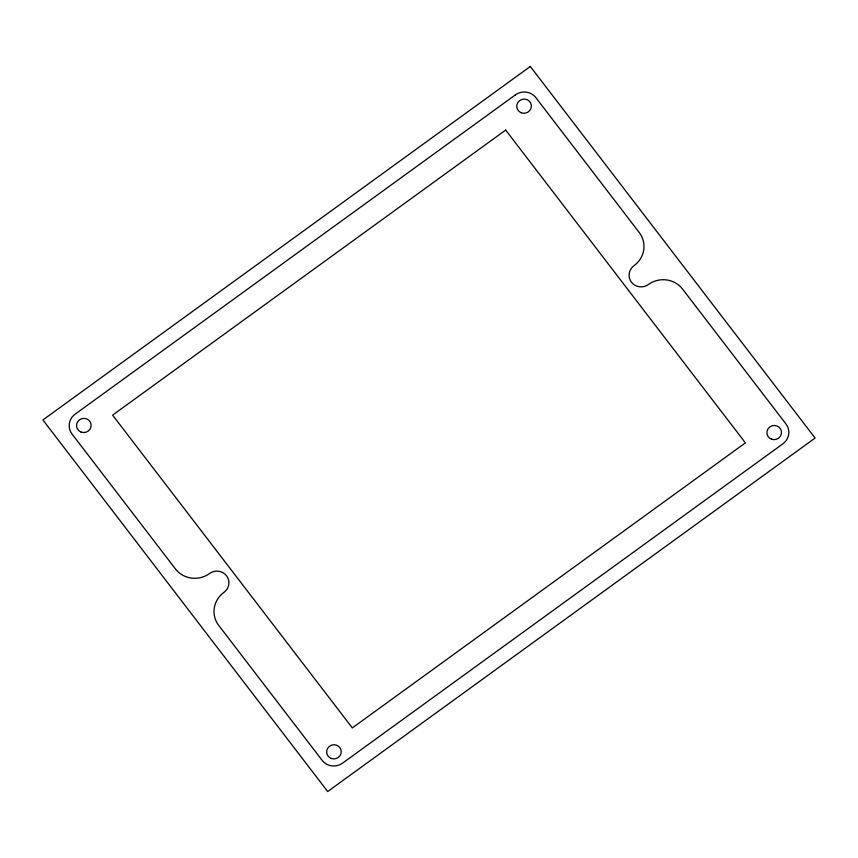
<?xml version="1.0" encoding="UTF-8"?>
<svg xmlns="http://www.w3.org/2000/svg" width="858" height="858" viewBox="0 0 858 858"><rect width="100%" height="100%" fill="white"/><g stroke="black" fill="none" stroke-linecap="round" stroke-linejoin="round"><path stroke-width="1.29" d="M530.308 66.474L42.9 419.948L327.692 791.526L815.1 438.052L530.308 66.474M515.39 94.884L75.15 414.146A14.65 14.157 -11.8 0 0 72.018 434.009L175.429 568.918A24.421 23.595 -11.8 0 0 209.524 573.509A12.216 11.797 -11.8 0 1 226.566 575.804A12.216 11.797 -11.8 0 1 223.959 592.352A24.421 23.595 -11.8 0 0 218.747 625.45L322.147 760.37A14.65 14.157 -11.8 0 0 342.61 763.116L782.85 443.854A14.65 14.157 -11.8 0 0 785.982 423.991L682.571 289.082A24.421 23.595 -11.8 0 0 648.476 284.491A12.216 11.797 -11.8 0 1 631.434 282.196A12.216 11.797 -11.8 0 1 634.041 265.648A24.421 23.595 -11.8 0 0 639.253 232.55L535.853 97.63A14.65 14.157 -11.8 0 0 515.39 94.884M505.673 130.073L112.602 415.133L352.327 727.927L745.398 442.867L505.673 130.073M81.038 432.046A7.325 7.079 -11.8 0 0 91.066 424.41A7.325 7.079 -11.8 0 0 79.344 419.905A7.325 7.079 -11.8 0 0 81.038 432.046M331.167 758.408A7.325 7.079 -11.8 0 0 341.194 750.771A7.325 7.079 -11.8 0 0 329.472 746.267A7.325 7.079 -11.8 0 0 331.167 758.408M771.406 439.146A7.325 7.079 -11.8 0 0 781.434 431.499A7.325 7.079 -11.8 0 0 769.712 426.994A7.325 7.079 -11.8 0 0 771.406 439.146M521.278 112.773A7.325 7.079 -11.8 0 0 531.306 105.137A7.325 7.079 -11.8 0 0 519.583 100.633A7.325 7.079 -11.8 0 0 521.278 112.773"/></g></svg>
